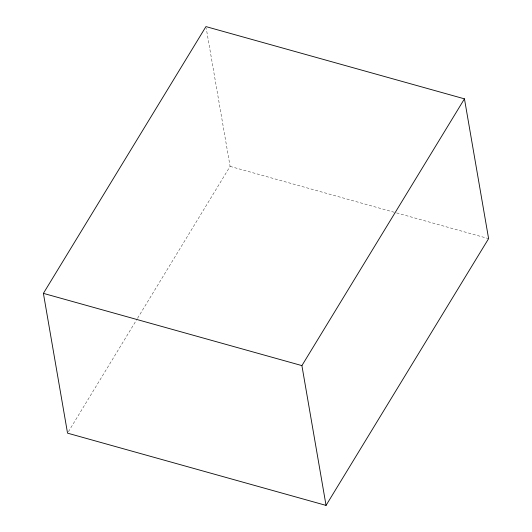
<?xml version="1.0" encoding="UTF-8"?>
<svg xmlns="http://www.w3.org/2000/svg" width="532" height="532" viewBox="0 0 532 532"><rect width="100%" height="100%" fill="white"/><g stroke="black" fill="none" stroke-linecap="round" stroke-linejoin="round"><path stroke-width="0.4" stroke-dasharray="2.66 2" d="M68.409 431.738L137.15 318.927M137.582 318.216L230.097 166.39L206.236 28.236M230.097 166.39L395.768 212.694M396.566 212.913L488.602 238.635"/><path stroke-width="0.8" d="M43.398 293.365L205.951 26.6L464.456 98.846L488.602 238.635L326.05 505.4L67.544 433.154L43.398 293.365L301.903 365.61L326.05 505.4M301.903 365.61L464.456 98.846"/></g></svg>
